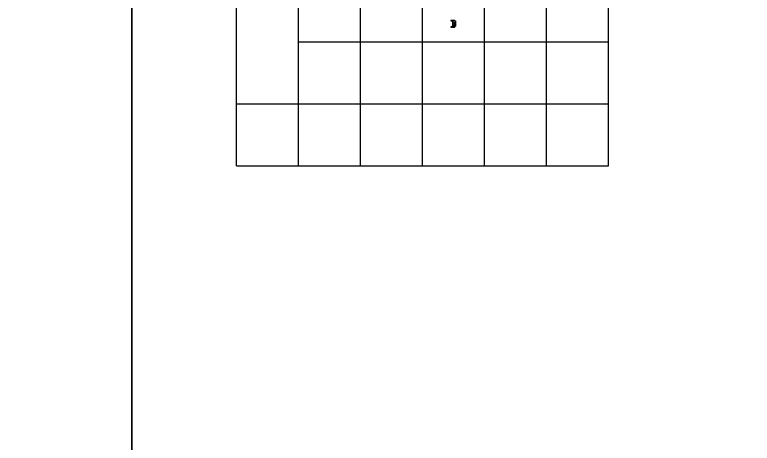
# Model space of a CAD drawing. Extents: x -408 to 1508121, y -29672 to 868845.
# Drawn here: x 1306957 to 1330744, y 190144 to 203963 of the extents above; entities that cross this region are included whole.
import ezdxf

# ---------------------------------------------------------------- set-up
doc = ezdxf.new("R2010")
doc.units = 0
doc.header["$MEASUREMENT"] = 0
doc.linetypes.add('CENTRE', pattern=[58, 40, -6, 6, -6])
doc.layers.get('DEFPOINTS').update_dxf_attribs({"color": 1})
for name, color, linetype in [('Help notes', 240, 'Continuous'), ('Steelwork centreline', 1, 'CENTRE'), ('Steelwork New', 2, 'Continuous')]:
    doc.layers.add(name, color=color, linetype=linetype)

msp = doc.modelspace()

# ---------------------------------------------------------------- linework, layer by layer
at = {"layer": 'DEFPOINTS', "color": 4}
msp.add_lwpolyline([(0, 868845), (1310728, 868845), (1310728, 0), (0, 0)], close=True, dxfattribs=at)
at = {"layer": 'Help notes'}
for p, q in [((1314111, 199091), (1314111, 209091)), ((1316111, 199091), (1316111, 209091)), ((1318111, 199091), (1318111, 209091)), ((1320111, 199091), (1320111, 209091)), ((1322111, 199091), (1322111, 209091)), ((1324111, 199091), (1324111, 209091)), ((1326111, 199091), (1326111, 209091)), ((1316111, 203091), (1326111, 203091)), ((1314111, 201091), (1326111, 201091)), ((1314111, 199091), (1326111, 199091))]:
    msp.add_line(p, q, dxfattribs=at)
at = {"layer": 'Help notes', "color": 4}
msp.add_lwpolyline([(1310728, 276518), (1508121, 276518), (1508121, 138259), (1310728, 138259)], close=True, dxfattribs=at)
at = {"layer": 'Steelwork centreline', "ltscale": 0.25}
for p, q in [((1321085, 203785), (1321085, 203558)), ((1321118, 203705), (1321162, 203705)), ((1321118, 203635), (1321162, 203635)), ((1321140, 203727), (1321140, 203613))]:
    msp.add_line(p, q, dxfattribs=at)
at = {"layer": 'Steelwork New'}
for p, q in [((1321088, 203755), (1321098, 203765)), ((1321098, 203765), (1321175, 203765)), ((1321175, 203765), (1321175, 203600)), ((1321088, 203600), (1321175, 203600))]:
    msp.add_line(p, q, dxfattribs=at)
msp.add_lwpolyline([(1321018, 203577), (1321018, 203568), (1321152, 203568), (1321152, 203577), (1321095, 203577, -0.414214), (1321088, 203585), (1321088, 203757, -0.414214), (1321095, 203765), (1321152, 203765), (1321152, 203775), (1321018, 203775), (1321018, 203765), (1321074, 203765, -0.414214), (1321082, 203757), (1321082, 203585, -0.414214), (1321074, 203577)], format="xyb", close=True, dxfattribs=at)
for centre in [(1321140, 203705), (1321140, 203635)]:
    msp.add_circle(centre, 11, dxfattribs=at)

doc.saveas('drawing.dxf')
